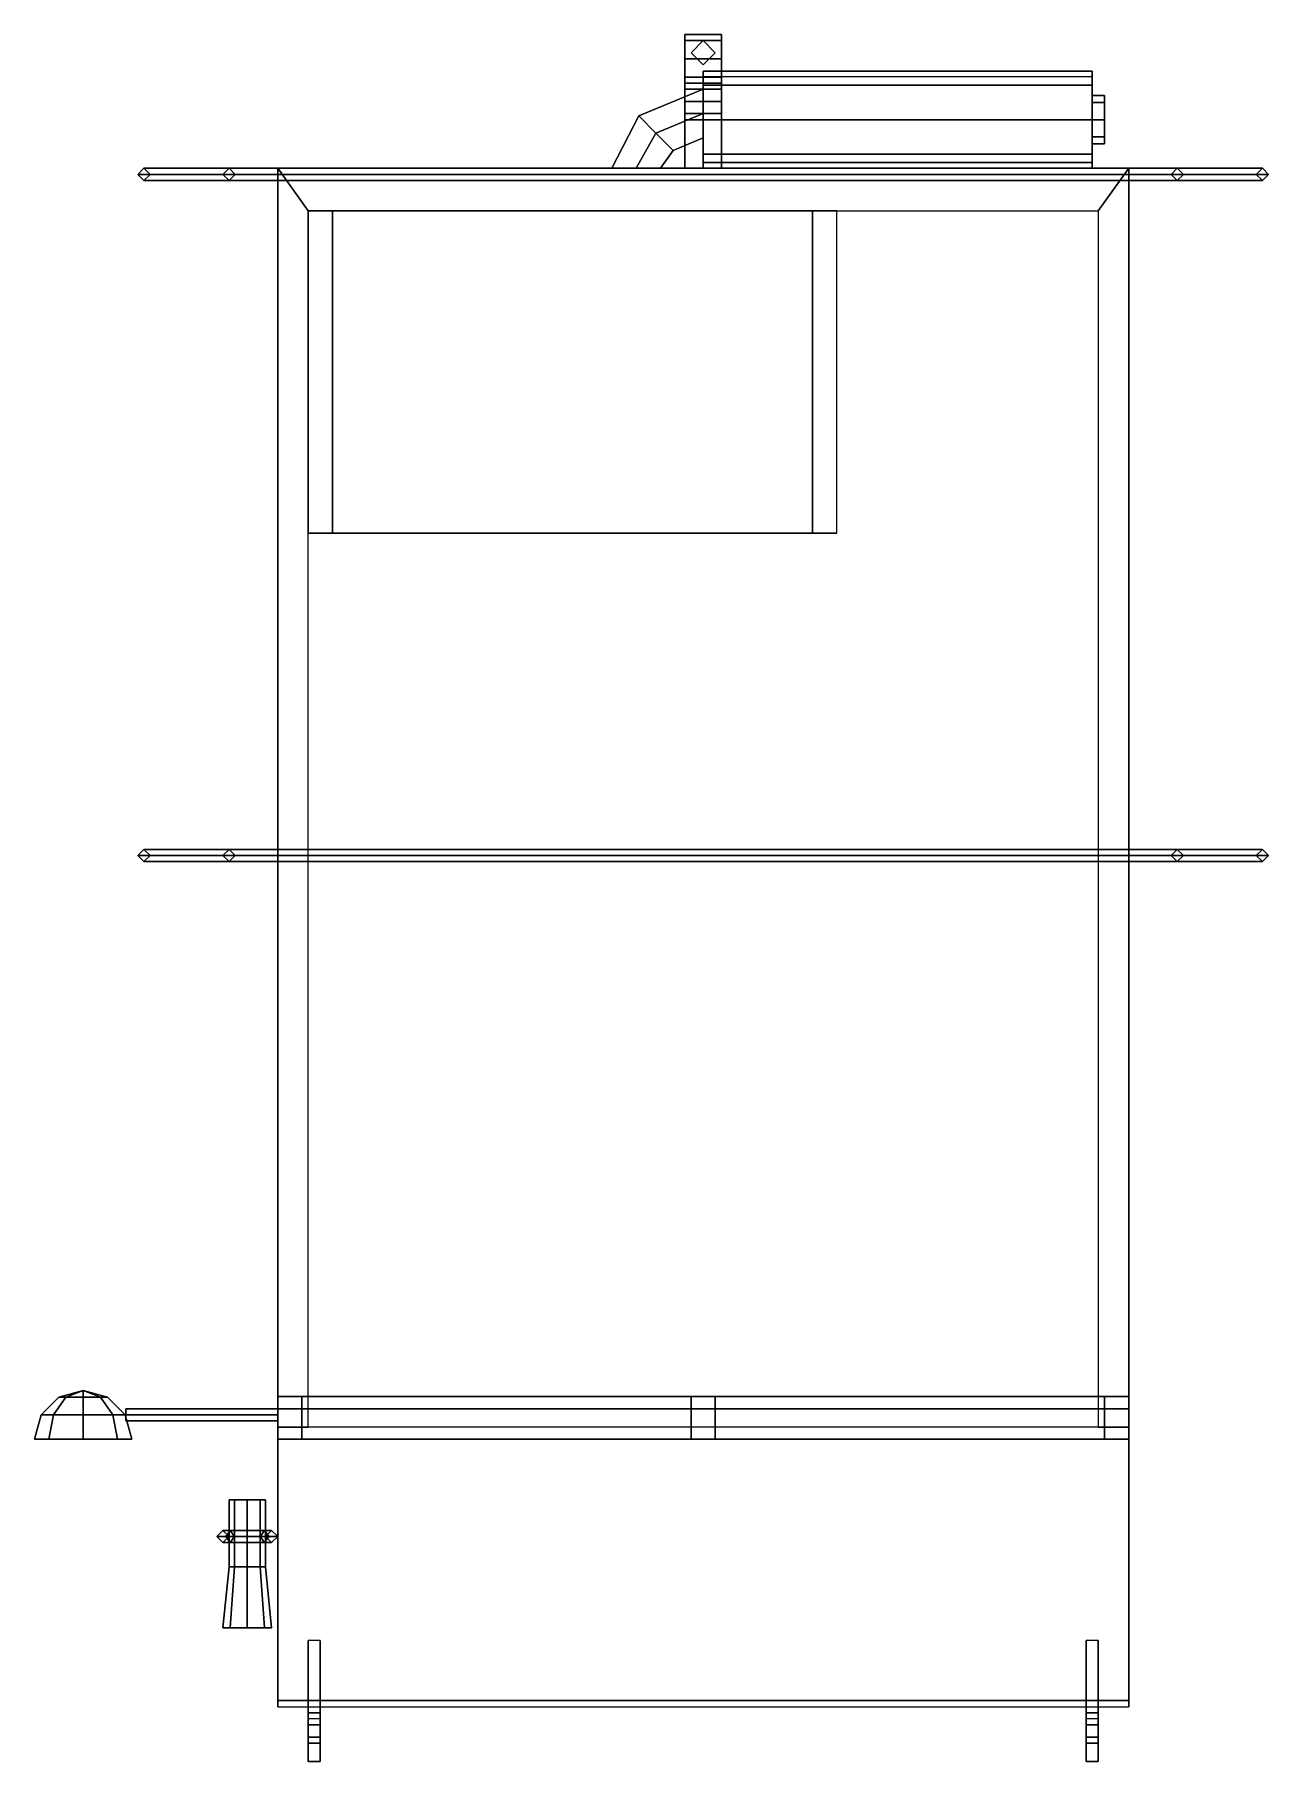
# Model space of a CAD drawing. Extents: x -1.1 to 0.93, y -1.4 to 1.44.
import ezdxf

# ---------------------------------------------------------------- set-up
doc = ezdxf.new("R2010")
doc.units = 0
doc.layers.add('HULL_C2P', color=3, linetype='CONTINUOUS')

msp = doc.modelspace()

# ---------------------------------------------------------------- linework, layer by layer
at = {"layer": 'HULL_C2P'}
for points in [[(-0.03, 1.43, 0.56), (-0.03, 1.35, 0.56), (-0.03, 1.36, 0.61), (-0.03, 1.44, 0.61)], [(0.03, 1.44, 0.61), (0.03, 1.43, 0.56), (-0.03, 1.43, 0.56), (-0.03, 1.44, 0.61)], [(-0.03, 1.44, 0.61), (-0.03, 1.36, 0.61), (0.03, 1.36, 0.61), (0.03, 1.44, 0.61)], [(0.03, 1.43, 0.68), (0.03, 1.36, 0.68), (-0.03, 1.36, 0.68), (-0.03, 1.43, 0.68)], [(-0.03, 1.36, 0.68), (-0.03, 1.37, 0.72), (-0.03, 1.4, 0.72), (-0.03, 1.43, 0.68)], [(-0.03, 1.43, 0.68), (-0.03, 1.4, 0.72), (0.03, 1.4, 0.72), (0.03, 1.43, 0.68)], [(0.03, 1.43, 0.56), (0.03, 1.35, 0.56), (-0.03, 1.35, 0.56), (-0.03, 1.43, 0.56)], [(0, 1.43, 0.61), (-0.02, 1.41, 0.61), (-0.02, 1.41, 0.68), (0, 1.43, 0.68)], [(0.02, 1.41, 0.61), (0, 1.43, 0.61), (0, 1.43, 0.68), (0.02, 1.41, 0.68)], [(0.03, 1.36, 0.61), (0.03, 1.35, 0.56), (0.03, 1.43, 0.56), (0.03, 1.44, 0.61)], [(0.03, 1.4, 0.72), (0.03, 1.37, 0.72), (0.03, 1.36, 0.68), (0.03, 1.43, 0.68)], [(-0.03, 1.4, 0.72), (-0.03, 1.37, 0.72), (0.03, 1.37, 0.72), (0.03, 1.4, 0.72)], [(-0.02, 1.41, 0.61), (0, 1.39, 0.61), (0, 1.39, 0.68), (-0.02, 1.41, 0.68)], [(0, 1.39, 0.61), (0.02, 1.41, 0.61), (0.02, 1.41, 0.68), (0, 1.39, 0.68)], [(-0.03, 1.37, 0.72), (-0.03, 1.33, 0.71), (0.03, 1.33, 0.71), (0.03, 1.37, 0.72)], [(-0.03, 1.36, 0.68), (-0.03, 1.33, 0.71), (-0.03, 1.37, 0.72), (-0.03, 1.36, 0.68)], [(0.64, 1.3566, 0.9766), (0.64, 1.38, 0.92), (0, 1.38, 0.92), (0, 1.3566, 0.9766)], [(0.64, 1.38, 0.92), (0.64, 1.3566, 0.8634), (0, 1.3566, 0.8634), (0, 1.38, 0.92)], [(0, 1.38, 0.92), (0, 1.35, 0.92), (0, 1.3566, 0.9766), (0, 1.38, 0.92)], [(0, 1.3566, 0.8634), (0, 1.31, 0.88), (0, 1.35, 0.92), (0, 1.38, 0.92)], [(0.64, 1.3, 1.02), (0.64, 1.3707, 0.9907), (0, 1.3707, 0.9907), (0, 1.3, 1.02)], [(0.03, 1.37, 0.72), (0.03, 1.33, 0.71), (0.03, 1.36, 0.68)], [(0.64, 1.3283, 0.9483), (0.64, 1.34, 0.92), (0.64, 1.38, 0.92), (0.64, 1.3566, 0.9766)], [(0.64, 1.34, 0.92), (0.64, 1.3283, 0.8917), (0.64, 1.3566, 0.8634), (0.64, 1.38, 0.92)], [(-0.1061, 1.3061, 0.92), (-0.0778, 1.2778, 0.96), (0, 1.31, 0.96), (0, 1.35, 0.92)], [(-0.0778, 1.2778, 0.88), (-0.1061, 1.3061, 0.92), (0, 1.35, 0.92), (0, 1.31, 0.88)], [(0.03, 1.36, 0.68), (0.03, 1.36, 0.61), (-0.03, 1.36, 0.61), (-0.03, 1.36, 0.68)], [(-0.03, 1.36, 0.61), (-0.03, 1.3, 0.66), (-0.03, 1.33, 0.71), (-0.03, 1.36, 0.68)], [(-0.03, 1.35, 0.56), (-0.03, 1.31, 0.58), (-0.03, 1.3, 0.66), (-0.03, 1.36, 0.61)], [(0.03, 1.35, 0.56), (0.03, 1.31, 0.58), (-0.03, 1.31, 0.58), (-0.03, 1.35, 0.56)], [(0.64, 1.3, 1), (0.64, 1.3566, 0.9766), (0, 1.3566, 0.9766), (0, 1.3, 1)], [(0.64, 1.3566, 0.8634), (0.64, 1.3, 0.84), (0, 1.3, 0.84), (0, 1.3566, 0.8634)], [(0, 1.35, 0.92), (0, 1.31, 0.96), (0, 1.3, 1), (0, 1.3566, 0.9766)], [(0, 1.3566, 0.8634), (0, 1.3566, 0.8634), (0, 1.3, 0.84), (0, 1.31, 0.88)], [(0.03, 1.33, 0.71), (0.03, 1.3, 0.66), (0.03, 1.36, 0.61), (0.03, 1.36, 0.68)], [(0.03, 1.3, 0.66), (0.03, 1.31, 0.58), (0.03, 1.35, 0.56), (0.03, 1.36, 0.61)], [(0.64, 1.3, 0.96), (0.64, 1.3283, 0.9483), (0.64, 1.3566, 0.9766), (0.64, 1.3, 1)], [(0.64, 1.3283, 0.8917), (0.64, 1.3, 0.88), (0.64, 1.3, 0.84), (0.64, 1.3566, 0.8634)], [(0.66, 1.3283, 0.9483), (0.66, 1.34, 0.92), (0.64, 1.34, 0.92), (0.64, 1.3283, 0.9483)], [(0.66, 1.34, 0.92), (0.66, 1.3283, 0.8917), (0.64, 1.3283, 0.8917), (0.64, 1.34, 0.92)], [(0.66, 1.2717, 0.9483), (0.66, 1.34, 0.92), (0.66, 1.3283, 0.9483), (0.66, 1.3, 0.96)], [(0.66, 1.26, 0.92), (0.66, 1.3283, 0.8917), (0.66, 1.34, 0.92), (0.66, 1.2717, 0.9483)], [(-0.0778, 1.2778, 0.96), (-0.0495, 1.2495, 0.92), (0, 1.27, 0.92), (0, 1.31, 0.96)], [(-0.0495, 1.2495, 0.92), (-0.0778, 1.2778, 0.88), (0, 1.31, 0.88), (0, 1.27, 0.92)], [(-0.03, 1.33, 0.71), (-0.03, 1.3, 0.66), (0.03, 1.3, 0.66), (0.03, 1.33, 0.71)], [(0.03, 1.31, 0.58), (0.03, 1.22, 0.58), (-0.03, 1.22, 0.58), (-0.03, 1.31, 0.58)], [(-0.03, 1.31, 0.58), (-0.03, 1.22, 0.58), (-0.03, 1.22, 0.66), (-0.03, 1.3, 0.66)], [(0, 1.31, 0.96), (0, 1.27, 0.92), (0, 1.2434, 0.9766), (0, 1.3, 1)], [(0, 1.31, 0.88), (0, 1.2434, 0.8634), (0, 1.22, 0.92), (0, 1.27, 0.92)], [(0, 1.3, 0.84), (0, 1.3, 0.84), (0, 1.2434, 0.8634), (0, 1.31, 0.88)], [(0.03, 1.22, 0.66), (0.03, 1.22, 0.58), (0.03, 1.31, 0.58), (0.03, 1.3, 0.66)], [(0.66, 1.3, 0.96), (0.66, 1.3283, 0.9483), (0.64, 1.3283, 0.9483), (0.64, 1.3, 0.96)], [(0.66, 1.3283, 0.8917), (0.66, 1.3, 0.88), (0.64, 1.3, 0.88), (0.64, 1.3283, 0.8917)], [(0.66, 1.2717, 0.8917), (0.66, 1.3, 0.88), (0.66, 1.3283, 0.8917), (0.66, 1.26, 0.92)], [(-0.15, 1.22, 0.92), (-0.11, 1.22, 0.96), (-0.0778, 1.2778, 0.96), (-0.1061, 1.3061, 0.92)], [(-0.11, 1.22, 0.88), (-0.15, 1.22, 0.92), (-0.1061, 1.3061, 0.92), (-0.0778, 1.2778, 0.88)], [(-0.03, 1.3, 0.66), (-0.03, 1.22, 0.66), (0.03, 1.22, 0.66), (0.03, 1.3, 0.66)], [(0.64, 1.2434, 0.9766), (0.64, 1.3, 1), (0, 1.3, 1), (0, 1.2434, 0.9766)], [(0.64, 1.3, 0.84), (0.64, 1.2434, 0.8634), (0, 1.2434, 0.8634), (0, 1.3, 0.84)], [(0.64, 1.2293, 0.9907), (0.64, 1.3, 1.02), (0, 1.3, 1.02), (0, 1.2293, 0.9907)], [(0.66, 1.2717, 0.9483), (0.66, 1.3, 0.96), (0.64, 1.3, 0.96), (0.64, 1.2717, 0.9483)], [(0.66, 1.3, 0.88), (0.66, 1.2717, 0.8917), (0.64, 1.2717, 0.8917), (0.64, 1.3, 0.88)], [(0.64, 1.3, 0.88), (0.64, 1.2717, 0.8917), (0.64, 1.2434, 0.8634), (0.64, 1.3, 0.84)], [(0.64, 1.2717, 0.9483), (0.64, 1.3, 0.96), (0.64, 1.3, 1), (0.64, 1.2434, 0.9766)], [(-0.11, 1.22, 0.96), (-0.07, 1.22, 0.92), (-0.0495, 1.2495, 0.92), (-0.0778, 1.2778, 0.96)], [(-0.07, 1.22, 0.92), (-0.11, 1.22, 0.88), (-0.0778, 1.2778, 0.88), (-0.0495, 1.2495, 0.92)], [(0, 1.27, 0.92), (0, 1.27, 0.92), (0, 1.22, 0.92), (0, 1.2434, 0.9766)], [(0.66, 1.26, 0.92), (0.66, 1.2717, 0.9483), (0.64, 1.2717, 0.9483), (0.64, 1.26, 0.92)], [(0.66, 1.2717, 0.8917), (0.66, 1.26, 0.92), (0.64, 1.26, 0.92), (0.64, 1.2717, 0.8917)], [(0.64, 1.2717, 0.8917), (0.64, 1.26, 0.92), (0.64, 1.22, 0.92), (0.64, 1.2434, 0.8634)], [(0.64, 1.26, 0.92), (0.64, 1.2717, 0.9483), (0.64, 1.2434, 0.9766), (0.64, 1.22, 0.92)], [(0.64, 1.22, 0.92), (0.64, 1.2434, 0.9766), (0, 1.2434, 0.9766), (0, 1.22, 0.92)], [(0.64, 1.2434, 0.8634), (0.64, 1.22, 0.92), (0, 1.22, 0.92), (0, 1.2434, 0.8634)], [(0.64, 1.22, 0.9683), (0.64, 1.2293, 0.9907), (0, 1.2293, 0.9907), (0, 1.22, 0.9683)], [(-0.79, 1.21, 1.73), (-0.78, 1.22, 1.72), (-0.92, 1.22, 1.63), (-0.93, 1.21, 1.64)], [(-0.92, 1.22, 1.01), (-0.93, 1.21, 1.01), (-0.93, 1.21, 1.64), (-0.92, 1.22, 1.63)], [(-0.78, 1.2, 1.72), (-0.79, 1.21, 1.73), (-0.93, 1.21, 1.64), (-0.92, 1.2, 1.63)], [(-0.93, 1.21, 1.01), (-0.92, 1.2, 1.01), (-0.92, 1.2, 1.63), (-0.93, 1.21, 1.64)], [(-0.78, 1.22, 1.72), (-0.77, 1.21, 1.71), (-0.91, 1.21, 1.62), (-0.92, 1.22, 1.63)], [(-0.91, 1.21, 1.01), (-0.92, 1.22, 1.01), (-0.92, 1.22, 1.63), (-0.91, 1.21, 1.62)], [(-0.77, 1.21, 1.71), (-0.78, 1.2, 1.72), (-0.92, 1.2, 1.63), (-0.91, 1.21, 1.62)], [(-0.92, 1.2, 1.01), (-0.91, 1.21, 1.01), (-0.91, 1.21, 1.62), (-0.92, 1.2, 1.63)], [(0.79, 1.21, 1.73), (0.78, 1.22, 1.72), (-0.78, 1.22, 1.72), (-0.79, 1.21, 1.73)], [(0.78, 1.2, 1.72), (0.79, 1.21, 1.73), (-0.79, 1.21, 1.73), (-0.78, 1.2, 1.72)], [(0.78, 1.22, 1.72), (0.77, 1.21, 1.71), (-0.77, 1.21, 1.71), (-0.78, 1.22, 1.72)], [(0.77, 1.21, 1.71), (0.78, 1.2, 1.72), (-0.78, 1.2, 1.72), (-0.77, 1.21, 1.71)], [(0.7, 1.22, 1.01), (0.7, 1.22, 0.58), (-0.7, 1.22, 0.58), (-0.7, 1.22, 1.01)], [(-0.7, -1.31, 0.58), (-0.7, -1.3, 0.88), (-0.7, 1.22, 1.01), (-0.7, 1.22, 0.58)], [(-0.7, -1.3, 0.88), (-0.7, -0.87, 1.01), (-0.7, 1.22, 1.01)], [(-0.65, -0.85, 1.01), (-0.65, 1.15, 1.01), (-0.7, 1.22, 1.01), (-0.7, -0.85, 1.01)], [(0.7, 1.22, 1.01), (-0.7, 1.22, 1.01), (-0.65, 1.15, 1.01), (0.65, 1.15, 1.01)], [(0.7, -0.85, 1.01), (0.7, 1.22, 1.01), (0.65, 1.15, 1.01), (0.65, -0.85, 1.01)], [(0.7, 1.22, 0.58), (0.7, 1.22, 1.01), (0.7, -1.3, 0.88), (0.7, -1.31, 0.58)], [(0.7, 1.22, 1.01), (0.7, 1.22, 1.01), (0.7, -0.87, 1.01), (0.7, -1.3, 0.88)], [(0.77, 1.21, 1.71), (0.78, 1.22, 1.72), (0.92, 1.22, 1.63), (0.91, 1.21, 1.62)], [(0.78, 1.2, 1.72), (0.77, 1.21, 1.71), (0.91, 1.21, 1.62), (0.92, 1.2, 1.63)], [(0.78, 1.22, 1.72), (0.79, 1.21, 1.73), (0.93, 1.21, 1.64), (0.92, 1.22, 1.63)], [(0.79, 1.21, 1.73), (0.78, 1.2, 1.72), (0.92, 1.2, 1.63), (0.93, 1.21, 1.64)], [(0.92, 1.22, 1.01), (0.91, 1.21, 1.01), (0.91, 1.21, 1.62), (0.92, 1.22, 1.63)], [(0.91, 1.21, 1.01), (0.92, 1.2, 1.01), (0.92, 1.2, 1.63), (0.91, 1.21, 1.62)], [(0.93, 1.21, 1.01), (0.92, 1.22, 1.01), (0.92, 1.22, 1.63), (0.93, 1.21, 1.64)], [(0.92, 1.2, 1.01), (0.93, 1.21, 1.01), (0.93, 1.21, 1.64), (0.92, 1.2, 1.63)], [(-0.61, 1.15, 1.12), (-0.65, 1.15, 1.01), (-0.65, 0.62, 1.01), (-0.61, 0.62, 1.12)], [(0.22, 1.15, 1.01), (-0.65, 1.15, 1.01), (-0.61, 1.15, 1.12), (0.18, 1.15, 1.12)], [(0.18, 1.15, 1.12), (-0.61, 1.15, 1.12), (-0.61, 0.62, 1.12), (0.18, 0.62, 1.12)], [(0.22, 1.15, 1.01), (0.18, 1.15, 1.12), (0.18, 0.62, 1.12), (0.22, 0.62, 1.01)], [(0.18, 0.62, 1.12), (-0.61, 0.62, 1.12), (-0.65, 0.62, 1.01), (0.22, 0.62, 1.01)], [(-0.79, 0.09, 1.73), (-0.78, 0.1, 1.72), (-0.92, 0.1, 1.63), (-0.93, 0.09, 1.64)], [(-0.92, 0.1, 1.01), (-0.93, 0.09, 1.01), (-0.93, 0.09, 1.64), (-0.92, 0.1, 1.63)], [(-0.78, 0.08, 1.72), (-0.79, 0.09, 1.73), (-0.93, 0.09, 1.64), (-0.92, 0.08, 1.63)], [(-0.93, 0.09, 1.01), (-0.92, 0.08, 1.01), (-0.92, 0.08, 1.63), (-0.93, 0.09, 1.64)], [(-0.78, 0.1, 1.72), (-0.77, 0.09, 1.71), (-0.91, 0.09, 1.62), (-0.92, 0.1, 1.63)], [(-0.91, 0.09, 1.01), (-0.92, 0.1, 1.01), (-0.92, 0.1, 1.63), (-0.91, 0.09, 1.62)], [(-0.77, 0.09, 1.71), (-0.78, 0.08, 1.72), (-0.92, 0.08, 1.63), (-0.91, 0.09, 1.62)], [(-0.92, 0.08, 1.01), (-0.91, 0.09, 1.01), (-0.91, 0.09, 1.62), (-0.92, 0.08, 1.63)], [(0.79, 0.09, 1.73), (0.78, 0.1, 1.72), (-0.78, 0.1, 1.72), (-0.79, 0.09, 1.73)], [(0.78, 0.08, 1.72), (0.79, 0.09, 1.73), (-0.79, 0.09, 1.73), (-0.78, 0.08, 1.72)], [(0.78, 0.1, 1.72), (0.77, 0.09, 1.71), (-0.77, 0.09, 1.71), (-0.78, 0.1, 1.72)], [(0.77, 0.09, 1.71), (0.78, 0.08, 1.72), (-0.78, 0.08, 1.72), (-0.77, 0.09, 1.71)], [(0.77, 0.09, 1.71), (0.78, 0.1, 1.72), (0.92, 0.1, 1.63), (0.91, 0.09, 1.62)], [(0.78, 0.08, 1.72), (0.77, 0.09, 1.71), (0.91, 0.09, 1.62), (0.92, 0.08, 1.63)], [(0.78, 0.1, 1.72), (0.79, 0.09, 1.73), (0.93, 0.09, 1.64), (0.92, 0.1, 1.63)], [(0.79, 0.09, 1.73), (0.78, 0.08, 1.72), (0.92, 0.08, 1.63), (0.93, 0.09, 1.64)], [(0.92, 0.1, 1.01), (0.91, 0.09, 1.01), (0.91, 0.09, 1.62), (0.92, 0.1, 1.63)], [(0.91, 0.09, 1.01), (0.92, 0.08, 1.01), (0.92, 0.08, 1.63), (0.91, 0.09, 1.62)], [(0.93, 0.09, 1.01), (0.92, 0.1, 1.01), (0.92, 0.1, 1.63), (0.93, 0.09, 1.64)], [(0.92, 0.08, 1.01), (0.93, 0.09, 1.01), (0.93, 0.09, 1.64), (0.92, 0.08, 1.63)], [(-1.02, -0.79, 1.38), (-1.06, -0.8007, 1.38), (-1.0483, -0.8007, 1.4083), (-1.02, -0.79, 1.38)], [(-1.02, -0.79, 1.38), (-1.0483, -0.8007, 1.3517), (-1.06, -0.8007, 1.38), (-1.02, -0.79, 1.38)], [(-1.02, -0.79, 1.38), (-1.0483, -0.8007, 1.4083), (-1.02, -0.8007, 1.42), (-1.02, -0.79, 1.38)], [(-1.02, -0.79, 1.38), (-1.02, -0.8007, 1.34), (-1.0483, -0.8007, 1.3517), (-1.02, -0.79, 1.38)], [(-1.02, -0.79, 1.38), (-1.02, -0.8007, 1.42), (-0.9917, -0.8007, 1.4083), (-1.02, -0.79, 1.38)], [(-1.02, -0.79, 1.38), (-0.9917, -0.8007, 1.4083), (-0.98, -0.8007, 1.38), (-1.02, -0.79, 1.38)], [(-1.02, -0.79, 1.38), (-0.98, -0.8007, 1.38), (-0.9917, -0.8007, 1.3517), (-1.02, -0.79, 1.38)], [(-1.02, -0.79, 1.38), (-0.9917, -0.8007, 1.3517), (-1.02, -0.8007, 1.34), (-1.02, -0.79, 1.38)], [(-1.06, -0.8007, 1.38), (-1.0893, -0.83, 1.38), (-1.069, -0.83, 1.429), (-1.0483, -0.8007, 1.4083)], [(-1.0483, -0.8007, 1.3517), (-1.069, -0.83, 1.331), (-1.0893, -0.83, 1.38), (-1.06, -0.8007, 1.38)], [(-1.0483, -0.8007, 1.4083), (-1.069, -0.83, 1.429), (-1.02, -0.83, 1.4493), (-1.02, -0.8007, 1.42)], [(-1.02, -0.8007, 1.34), (-1.02, -0.83, 1.3107), (-1.069, -0.83, 1.331), (-1.0483, -0.8007, 1.3517)], [(-1.02, -0.8007, 1.42), (-1.02, -0.83, 1.4493), (-0.971, -0.83, 1.429), (-0.9917, -0.8007, 1.4083)], [(-0.9917, -0.8007, 1.3517), (-0.971, -0.83, 1.331), (-1.02, -0.83, 1.3107), (-1.02, -0.8007, 1.34)], [(-0.9917, -0.8007, 1.4083), (-0.971, -0.83, 1.429), (-0.9507, -0.83, 1.38), (-0.98, -0.8007, 1.38)], [(-0.98, -0.8007, 1.38), (-0.9507, -0.83, 1.38), (-0.971, -0.83, 1.331), (-0.9917, -0.8007, 1.3517)], [(-0.7, -0.83, 1.39), (-0.7, -0.82, 1.38), (-0.95, -0.82, 1.38), (-0.95, -0.83, 1.39)], [(-0.7, -0.82, 1.38), (-0.7, -0.83, 1.37), (-0.95, -0.83, 1.37), (-0.95, -0.82, 1.38)], [(-0.66, -0.8, 1.62), (-0.7, -0.8, 1.64), (0.7, -0.8, 1.64), (0.66, -0.8, 1.62)], [(-0.7, -0.82, 1.62), (-0.7, -0.82, 1.64), (-0.7, -0.8, 1.64), (-0.7, -0.8, 1.62)], [(-0.7, -0.87, 1.01), (-0.7, -0.82, 1.62), (-0.7, -0.8, 1.62), (-0.7, -0.85, 1.01)], [(-0.7, -0.85, 1.01), (-0.7, -0.8, 1.62), (-0.66, -0.8, 1.62), (-0.66, -0.85, 1.01)], [(-0.7, -0.8, 1.62), (-0.7, -0.8, 1.64), (-0.66, -0.8, 1.62)], [(-0.7, -0.8, 1.64), (-0.7, -0.82, 1.64), (0.7, -0.82, 1.64), (0.7, -0.8, 1.64)], [(0.66, -0.82, 1.62), (0.7, -0.82, 1.64), (-0.7, -0.82, 1.64), (-0.66, -0.82, 1.62)], [(-0.66, -0.87, 1.01), (-0.66, -0.82, 1.62), (-0.7, -0.82, 1.62), (-0.7, -0.87, 1.01)], [(-0.66, -0.82, 1.62), (-0.66, -0.82, 1.62), (-0.7, -0.82, 1.64), (-0.7, -0.82, 1.62)], [(-0.66, -0.85, 1.01), (-0.66, -0.8, 1.62), (-0.66, -0.82, 1.62), (-0.66, -0.87, 1.01)], [(-0.02, -0.85, 1.01), (-0.02, -0.8, 1.62), (0.02, -0.8, 1.62), (0.02, -0.85, 1.01)], [(-0.02, -0.87, 1.01), (-0.02, -0.82, 1.62), (-0.02, -0.8, 1.62), (-0.02, -0.85, 1.01)], [(0.02, -0.87, 1.01), (0.02, -0.82, 1.62), (-0.02, -0.82, 1.62), (-0.02, -0.87, 1.01)], [(0.02, -0.85, 1.01), (0.02, -0.8, 1.62), (0.02, -0.82, 1.62), (0.02, -0.87, 1.01)], [(0.66, -0.85, 1.01), (0.66, -0.8, 1.62), (0.7, -0.8, 1.62), (0.7, -0.85, 1.01)], [(0.66, -0.8, 1.62), (0.66, -0.8, 1.62), (0.7, -0.8, 1.64), (0.7, -0.8, 1.62)], [(0.66, -0.87, 1.01), (0.66, -0.82, 1.62), (0.66, -0.8, 1.62), (0.66, -0.85, 1.01)], [(0.7, -0.87, 1.01), (0.7, -0.82, 1.62), (0.66, -0.82, 1.62), (0.66, -0.87, 1.01)], [(0.7, -0.82, 1.62), (0.7, -0.82, 1.64), (0.66, -0.82, 1.62)], [(0.7, -0.8, 1.62), (0.7, -0.8, 1.64), (0.7, -0.82, 1.64), (0.7, -0.82, 1.62)], [(0.7, -0.85, 1.01), (0.7, -0.8, 1.62), (0.7, -0.82, 1.62), (0.7, -0.87, 1.01)], [(-1.0893, -0.83, 1.38), (-1.1, -0.87, 1.38), (-1.0766, -0.87, 1.4366), (-1.069, -0.83, 1.429)], [(-1.069, -0.83, 1.331), (-1.0766, -0.87, 1.3234), (-1.1, -0.87, 1.38), (-1.0893, -0.83, 1.38)], [(-1.069, -0.83, 1.429), (-1.0766, -0.87, 1.4366), (-1.02, -0.87, 1.46), (-1.02, -0.83, 1.4493)], [(-1.02, -0.83, 1.3107), (-1.02, -0.87, 1.3), (-1.0766, -0.87, 1.3234), (-1.069, -0.83, 1.331)], [(-1.02, -0.83, 1.4493), (-1.02, -0.87, 1.46), (-0.9634, -0.87, 1.4366), (-0.971, -0.83, 1.429)], [(-0.971, -0.83, 1.331), (-0.9634, -0.87, 1.3234), (-1.02, -0.87, 1.3), (-1.02, -0.83, 1.3107)], [(-0.971, -0.83, 1.429), (-0.9634, -0.87, 1.4366), (-0.94, -0.87, 1.38), (-0.9507, -0.83, 1.38)], [(-0.9507, -0.83, 1.38), (-0.94, -0.87, 1.38), (-0.9634, -0.87, 1.3234), (-0.971, -0.83, 1.331)], [(-0.7, -0.84, 1.38), (-0.7, -0.83, 1.39), (-0.95, -0.83, 1.39), (-0.95, -0.84, 1.38)], [(-0.7, -0.83, 1.37), (-0.7, -0.84, 1.38), (-0.95, -0.84, 1.38), (-0.95, -0.83, 1.37)], [(-0.02, -0.87, 1.01), (-0.02, -0.85, 1.01), (-0.66, -0.85, 1.01), (-0.66, -0.87, 1.01)], [(0.66, -0.87, 1.01), (0.66, -0.85, 1.01), (0.02, -0.85, 1.01), (0.02, -0.87, 1.01)], [(-0.94, -0.87, 1.38), (-0.9634, -0.87, 1.4366), (-1.1, -0.87, 1.38), (-1.0766, -0.87, 1.3234)], [(-0.9634, -0.87, 1.4366), (-1.02, -0.87, 1.46), (-1.0766, -0.87, 1.4366), (-1.1, -0.87, 1.38)], [(-0.9634, -0.87, 1.3234), (-0.94, -0.87, 1.38), (-1.0766, -0.87, 1.3234), (-1.02, -0.87, 1.3)], [(0.7, -1.3, 0.88), (0.7, -0.87, 1.01), (-0.7, -0.87, 1.01), (-0.7, -1.3, 0.88)], [(-0.7712, -0.97, 1.0712), (-0.78, -0.97, 1.05), (-0.78, -1.08, 1.05), (-0.7712, -1.08, 1.0712)], [(-0.78, -0.97, 1.05), (-0.7712, -0.97, 1.0288), (-0.7712, -1.08, 1.0288), (-0.78, -1.08, 1.05)], [(-0.7288, -0.97, 1.0712), (-0.78, -0.97, 1.05), (-0.7712, -0.97, 1.0712), (-0.75, -0.97, 1.08)], [(-0.72, -0.97, 1.05), (-0.7712, -0.97, 1.0288), (-0.78, -0.97, 1.05), (-0.7288, -0.97, 1.0712)], [(-0.75, -0.97, 1.08), (-0.7712, -0.97, 1.0712), (-0.7712, -1.08, 1.0712), (-0.75, -1.08, 1.08)], [(-0.7712, -0.97, 1.0288), (-0.75, -0.97, 1.02), (-0.75, -1.08, 1.02), (-0.7712, -1.08, 1.0288)], [(-0.7288, -0.97, 1.0288), (-0.75, -0.97, 1.02), (-0.7712, -0.97, 1.0288), (-0.72, -0.97, 1.05)], [(-0.7288, -0.97, 1.0712), (-0.75, -0.97, 1.08), (-0.75, -1.08, 1.08), (-0.7288, -1.08, 1.0712)], [(-0.75, -0.97, 1.02), (-0.7288, -0.97, 1.0288), (-0.7288, -1.08, 1.0288), (-0.75, -1.08, 1.02)], [(-0.72, -0.97, 1.05), (-0.7288, -0.97, 1.0712), (-0.7288, -1.08, 1.0712), (-0.72, -1.08, 1.05)], [(-0.7288, -0.97, 1.0288), (-0.72, -0.97, 1.05), (-0.72, -1.08, 1.05), (-0.7288, -1.08, 1.0288)], [(-0.79, -1.02, 1.05), (-0.8, -1.03, 1.05), (-0.7854, -1.03, 1.0854), (-0.7783, -1.02, 1.0783)], [(-0.79, -1.02, 0.99), (-0.8, -1.03, 0.98), (-0.8, -1.03, 1.05), (-0.79, -1.02, 1.05)], [(-0.78, -1.03, 1.05), (-0.79, -1.02, 1.05), (-0.7783, -1.02, 1.0783), (-0.7712, -1.03, 1.0712)], [(-0.78, -1.03, 0.98), (-0.79, -1.02, 0.99), (-0.79, -1.02, 1.05), (-0.78, -1.03, 1.05)], [(-0.7783, -1.02, 1.0783), (-0.7854, -1.03, 1.0854), (-0.75, -1.03, 1.1), (-0.75, -1.02, 1.09)], [(-0.7712, -1.03, 1.0712), (-0.7783, -1.02, 1.0783), (-0.75, -1.02, 1.09), (-0.75, -1.03, 1.08)], [(-0.75, -1.03, 1.08), (-0.75, -1.02, 1.09), (-0.7217, -1.02, 1.0783), (-0.7288, -1.03, 1.0712)], [(-0.75, -1.02, 1.09), (-0.75, -1.03, 1.1), (-0.7146, -1.03, 1.0854), (-0.7217, -1.02, 1.0783)], [(-0.7288, -1.03, 1.0712), (-0.7217, -1.02, 1.0783), (-0.71, -1.02, 1.05), (-0.72, -1.03, 1.05)], [(-0.7217, -1.02, 1.0783), (-0.7146, -1.03, 1.0854), (-0.7, -1.03, 1.05), (-0.71, -1.02, 1.05)], [(-0.71, -1.02, 0.99), (-0.72, -1.03, 0.98), (-0.72, -1.03, 1.05), (-0.71, -1.02, 1.05)], [(-0.7, -1.03, 0.98), (-0.71, -1.02, 0.99), (-0.71, -1.02, 1.05), (-0.7, -1.03, 1.05)], [(-0.8, -1.03, 1.05), (-0.79, -1.04, 1.05), (-0.7783, -1.04, 1.0783), (-0.7854, -1.03, 1.0854)], [(-0.8, -1.03, 0.98), (-0.79, -1.04, 0.98), (-0.79, -1.04, 1.05), (-0.8, -1.03, 1.05)], [(-0.79, -1.04, 1.05), (-0.78, -1.03, 1.05), (-0.7712, -1.03, 1.0712), (-0.7783, -1.04, 1.0783)], [(-0.79, -1.04, 0.98), (-0.78, -1.03, 0.98), (-0.78, -1.03, 1.05), (-0.79, -1.04, 1.05)], [(-0.7854, -1.03, 1.0854), (-0.7783, -1.04, 1.0783), (-0.75, -1.04, 1.09), (-0.75, -1.03, 1.1)], [(-0.7783, -1.04, 1.0783), (-0.7712, -1.03, 1.0712), (-0.75, -1.03, 1.08), (-0.75, -1.04, 1.09)], [(-0.75, -1.03, 1.1), (-0.75, -1.04, 1.09), (-0.7217, -1.04, 1.0783), (-0.7146, -1.03, 1.0854)], [(-0.75, -1.04, 1.09), (-0.75, -1.03, 1.08), (-0.7288, -1.03, 1.0712), (-0.7217, -1.04, 1.0783)], [(-0.7217, -1.04, 1.0783), (-0.7288, -1.03, 1.0712), (-0.72, -1.03, 1.05), (-0.71, -1.04, 1.05)], [(-0.7146, -1.03, 1.0854), (-0.7217, -1.04, 1.0783), (-0.71, -1.04, 1.05), (-0.7, -1.03, 1.05)], [(-0.72, -1.03, 0.98), (-0.71, -1.04, 0.98), (-0.71, -1.04, 1.05), (-0.72, -1.03, 1.05)], [(-0.71, -1.04, 0.98), (-0.7, -1.03, 0.98), (-0.7, -1.03, 1.05), (-0.71, -1.04, 1.05)], [(-0.7783, -1.18, 1.0217), (-0.79, -1.18, 1.05), (-0.78, -1.08, 1.05), (-0.7712, -1.08, 1.0288)], [(-0.79, -1.18, 1.05), (-0.7783, -1.18, 1.0783), (-0.7712, -1.08, 1.0712), (-0.78, -1.08, 1.05)], [(-0.75, -1.18, 1.01), (-0.7783, -1.18, 1.0217), (-0.7712, -1.08, 1.0288), (-0.75, -1.08, 1.02)], [(-0.7783, -1.18, 1.0783), (-0.75, -1.18, 1.09), (-0.75, -1.08, 1.08), (-0.7712, -1.08, 1.0712)], [(-0.7217, -1.18, 1.0217), (-0.75, -1.18, 1.01), (-0.75, -1.08, 1.02), (-0.7288, -1.08, 1.0288)], [(-0.75, -1.18, 1.09), (-0.7217, -1.18, 1.0783), (-0.7288, -1.08, 1.0712), (-0.75, -1.08, 1.08)], [(-0.71, -1.18, 1.05), (-0.7217, -1.18, 1.0217), (-0.7288, -1.08, 1.0288), (-0.72, -1.08, 1.05)], [(-0.7217, -1.18, 1.0783), (-0.71, -1.18, 1.05), (-0.72, -1.08, 1.05), (-0.7288, -1.08, 1.0712)], [(-0.79, -1.18, 1.05), (-0.7217, -1.18, 1.0783), (-0.75, -1.18, 1.09), (-0.7783, -1.18, 1.0783)], [(-0.7783, -1.18, 1.0217), (-0.71, -1.18, 1.05), (-0.7217, -1.18, 1.0783), (-0.79, -1.18, 1.05)], [(-0.75, -1.18, 1.01), (-0.7217, -1.18, 1.0217), (-0.71, -1.18, 1.05), (-0.7783, -1.18, 1.0217)], [(-0.65, -1.2008, 0.91), (-0.65, -1.32, 0.91), (-0.63, -1.32, 0.91), (-0.63, -1.2008, 0.91)], [(-0.65, -1.2008, 0.91), (-0.65, -1.3, 0.88), (-0.65, -1.3, 0.88), (-0.65, -1.32, 0.91)], [(-0.63, -1.32, 0.91), (-0.63, -1.3, 0.88), (-0.63, -1.3, 0.88), (-0.63, -1.2008, 0.91)], [(0.63, -1.2008, 0.91), (0.63, -1.3, 0.88), (0.63, -1.3, 0.88), (0.63, -1.32, 0.91)], [(0.63, -1.2008, 0.91), (0.63, -1.32, 0.91), (0.65, -1.32, 0.91), (0.65, -1.2008, 0.91)], [(0.65, -1.32, 0.91), (0.65, -1.3, 0.88), (0.65, -1.3, 0.88), (0.65, -1.2008, 0.91)], [(0.7, -1.31, 0.58), (0.7, -1.3, 0.88), (-0.7, -1.3, 0.88), (-0.7, -1.31, 0.58)], [(-0.65, -1.32, 0.91), (-0.65, -1.3, 0.88), (-0.65, -1.31, 0.88), (-0.65, -1.33, 0.9)], [(-0.63, -1.33, 0.9), (-0.63, -1.31, 0.88), (-0.63, -1.3, 0.88), (-0.63, -1.32, 0.91)], [(0.63, -1.32, 0.91), (0.63, -1.3, 0.88), (0.63, -1.31, 0.88), (0.63, -1.33, 0.9)], [(0.65, -1.33, 0.9), (0.65, -1.31, 0.88), (0.65, -1.3, 0.88), (0.65, -1.32, 0.91)], [(-0.65, -1.34, 0.85), (-0.65, -1.31, 0.88), (-0.63, -1.31, 0.88), (-0.63, -1.34, 0.85)], [(-0.65, -1.33, 0.9), (-0.65, -1.31, 0.88), (-0.65, -1.34, 0.85), (-0.65, -1.34, 0.89)], [(-0.65, -1.32, 0.91), (-0.65, -1.34, 0.93), (-0.63, -1.34, 0.93), (-0.63, -1.32, 0.91)], [(-0.65, -1.34, 0.93), (-0.65, -1.32, 0.91), (-0.65, -1.33, 0.9), (-0.65, -1.34, 0.91)], [(-0.65, -1.33, 0.9), (-0.65, -1.34, 0.89), (-0.63, -1.34, 0.89), (-0.63, -1.33, 0.9)], [(-0.63, -1.34, 0.89), (-0.63, -1.34, 0.85), (-0.63, -1.31, 0.88), (-0.63, -1.33, 0.9)], [(-0.63, -1.34, 0.91), (-0.63, -1.33, 0.9), (-0.63, -1.32, 0.91), (-0.63, -1.34, 0.93)], [(0.63, -1.33, 0.9), (0.63, -1.31, 0.88), (0.63, -1.34, 0.85), (0.63, -1.34, 0.89)], [(0.63, -1.34, 0.85), (0.63, -1.31, 0.88), (0.65, -1.31, 0.88), (0.65, -1.34, 0.85)], [(0.63, -1.34, 0.93), (0.63, -1.32, 0.91), (0.63, -1.33, 0.9), (0.63, -1.34, 0.91)], [(0.63, -1.32, 0.91), (0.63, -1.34, 0.93), (0.65, -1.34, 0.93), (0.65, -1.32, 0.91)], [(0.63, -1.33, 0.9), (0.63, -1.34, 0.89), (0.65, -1.34, 0.89), (0.65, -1.33, 0.9)], [(0.65, -1.34, 0.89), (0.65, -1.34, 0.85), (0.65, -1.31, 0.88), (0.65, -1.33, 0.9)], [(0.65, -1.34, 0.91), (0.65, -1.33, 0.9), (0.65, -1.32, 0.91), (0.65, -1.34, 0.93)], [(-0.65, -1.34, 0.89), (-0.65, -1.36, 0.89), (-0.63, -1.36, 0.89), (-0.63, -1.34, 0.89)], [(-0.65, -1.34, 0.93), (-0.65, -1.37, 0.93), (-0.63, -1.37, 0.93), (-0.63, -1.34, 0.93)], [(-0.65, -1.34, 0.89), (-0.65, -1.34, 0.85), (-0.65, -1.37, 0.85), (-0.65, -1.36, 0.89)], [(-0.65, -1.34, 0.93), (-0.65, -1.34, 0.91), (-0.65, -1.36, 0.91), (-0.65, -1.37, 0.93)], [(-0.65, -1.36, 0.89), (-0.65, -1.37, 0.9), (-0.63, -1.37, 0.9), (-0.63, -1.36, 0.89)], [(-0.65, -1.37, 0.9), (-0.65, -1.36, 0.89), (-0.65, -1.37, 0.85), (-0.65, -1.37, 0.89)], [(-0.65, -1.37, 0.93), (-0.65, -1.36, 0.91), (-0.65, -1.37, 0.9), (-0.65, -1.37, 0.91)], [(-0.63, -1.36, 0.89), (-0.63, -1.37, 0.85), (-0.63, -1.34, 0.85), (-0.63, -1.34, 0.89)], [(-0.63, -1.37, 0.93), (-0.63, -1.36, 0.91), (-0.63, -1.34, 0.91), (-0.63, -1.34, 0.93)], [(-0.63, -1.37, 0.89), (-0.63, -1.37, 0.85), (-0.63, -1.36, 0.89), (-0.63, -1.37, 0.9)], [(-0.63, -1.37, 0.91), (-0.63, -1.37, 0.9), (-0.63, -1.36, 0.91), (-0.63, -1.37, 0.93)], [(0.63, -1.34, 0.93), (0.63, -1.34, 0.91), (0.63, -1.36, 0.91), (0.63, -1.37, 0.93)], [(0.63, -1.34, 0.89), (0.63, -1.34, 0.85), (0.63, -1.37, 0.85), (0.63, -1.36, 0.89)], [(0.63, -1.34, 0.93), (0.63, -1.37, 0.93), (0.65, -1.37, 0.93), (0.65, -1.34, 0.93)], [(0.63, -1.34, 0.89), (0.63, -1.36, 0.89), (0.65, -1.36, 0.89), (0.65, -1.34, 0.89)], [(0.63, -1.37, 0.93), (0.63, -1.36, 0.91), (0.63, -1.37, 0.9), (0.63, -1.37, 0.91)], [(0.63, -1.37, 0.9), (0.63, -1.36, 0.89), (0.63, -1.37, 0.85), (0.63, -1.37, 0.89)], [(0.63, -1.36, 0.89), (0.63, -1.37, 0.9), (0.65, -1.37, 0.9), (0.65, -1.36, 0.89)], [(0.65, -1.37, 0.93), (0.65, -1.36, 0.91), (0.65, -1.34, 0.91), (0.65, -1.34, 0.93)], [(0.65, -1.36, 0.89), (0.65, -1.37, 0.85), (0.65, -1.34, 0.85), (0.65, -1.34, 0.89)], [(0.65, -1.37, 0.91), (0.65, -1.37, 0.9), (0.65, -1.36, 0.91), (0.65, -1.37, 0.93)], [(0.65, -1.37, 0.89), (0.65, -1.37, 0.85), (0.65, -1.36, 0.89), (0.65, -1.37, 0.9)], [(-0.65, -1.4, 0.88), (-0.65, -1.37, 0.85), (-0.63, -1.37, 0.85), (-0.63, -1.4, 0.88)], [(-0.65, -1.37, 0.93), (-0.65, -1.4, 0.91), (-0.63, -1.4, 0.91), (-0.63, -1.37, 0.93)], [(-0.65, -1.37, 0.93), (-0.65, -1.37, 0.85), (-0.65, -1.4, 0.88), (-0.65, -1.4, 0.91)], [(-0.63, -1.4, 0.91), (-0.63, -1.4, 0.88), (-0.63, -1.37, 0.85), (-0.63, -1.37, 0.93)], [(0.63, -1.37, 0.93), (0.63, -1.37, 0.85), (0.63, -1.4, 0.88), (0.63, -1.4, 0.91)], [(0.63, -1.37, 0.93), (0.63, -1.4, 0.91), (0.65, -1.4, 0.91), (0.65, -1.37, 0.93)], [(0.63, -1.4, 0.88), (0.63, -1.37, 0.85), (0.65, -1.37, 0.85), (0.65, -1.4, 0.88)], [(0.65, -1.4, 0.91), (0.65, -1.4, 0.88), (0.65, -1.37, 0.85), (0.65, -1.37, 0.93)], [(-0.65, -1.4, 0.91), (-0.65, -1.4, 0.88), (-0.63, -1.4, 0.88), (-0.63, -1.4, 0.91)], [(0.63, -1.4, 0.91), (0.63, -1.4, 0.88), (0.65, -1.4, 0.88), (0.65, -1.4, 0.91)]]:
    msp.add_3dface(points, dxfattribs=at)

doc.saveas('drawing.dxf')
